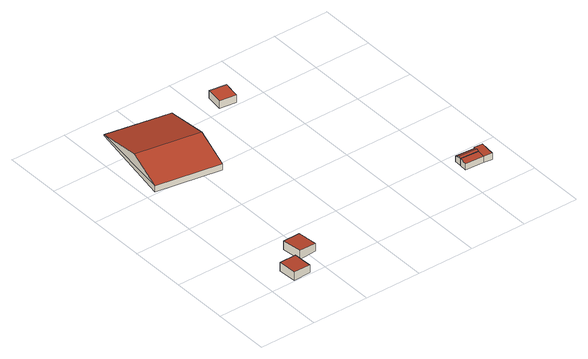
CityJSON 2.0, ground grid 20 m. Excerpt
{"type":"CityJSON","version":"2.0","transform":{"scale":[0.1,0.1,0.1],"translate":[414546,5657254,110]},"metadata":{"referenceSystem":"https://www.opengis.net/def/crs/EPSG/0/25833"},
"CityObjects":{
"building1":{"type":"Building","attributes":{"Dachtyp_tdc":"tdcPolyFlatRoof","Gemeindeschluessel":14612000,"Dachneigung":3.42,"QualitaetDacherkennung":88,"Geometrietyp2DReferenz":"3000","measuredHeight":3.11,"function":"31001_9998","roofType":"2100"},"geometry":[{"type":"Solid","lod":"2","boundaries":[[[[0,1,2,3]],[[1,4,5,2]],[[4,6,7,5]],[[6,0,3,7]],[[6,4,1,0]],[[3,2,5,7]]]],"semantics":{"surfaces":[{"type":"WallSurface"},{"type":"RoofSurface"},{"type":"GroundSurface"}],"values":[[0,0,0,0,1,2]]}}]},
"building2":{"type":"Building","attributes":{"Dachtyp_tdc":"tdcPolyFlatRoof","Gemeindeschluessel":14612000,"Dachneigung":3.89,"QualitaetDacherkennung":81,"Geometrietyp2DReferenz":"3000","measuredHeight":3.22,"function":"31001_9998","roofType":"2100"},"geometry":[{"type":"Solid","lod":"2","boundaries":[[[[8,9,10,11]],[[9,12,13,10]],[[12,14,15,13]],[[14,8,11,15]],[[14,12,9,8]],[[11,10,13,15]]]],"semantics":{"surfaces":[{"type":"WallSurface"},{"type":"RoofSurface"},{"type":"GroundSurface"}],"values":[[0,0,0,0,1,2]]}}]},
"building3":{"type":"Building","attributes":{"Dachtyp_tdc":"tdcGableRoof","Gemeindeschluessel":14612000,"Dachneigung":15.22,"QualitaetDacherkennung":70,"Geometrietyp2DReferenz":"3000","measuredHeight":5.59,"function":"31001_2000","roofType":"3100"},"geometry":[{"type":"Solid","lod":"2","boundaries":[[[[16,17,18,19]],[[17,20,21,18]],[[20,22,23,21]],[[22,16,19,23]],[[20,17,24]],[[16,22,25]],[[17,16,25,24]],[[22,20,24,25]],[[19,18,21,23]]]],"semantics":{"surfaces":[{"type":"WallSurface"},{"type":"RoofSurface"},{"type":"GroundSurface"}],"values":[[0,0,0,0,0,0,1,1,2]]}}]},
"building4":{"type":"Building","attributes":{"Dachtyp_tdc":"tdcPolyFlatRoof","Gemeindeschluessel":14612000,"Dachneigung":0,"QualitaetDacherkennung":61,"Geometrietyp2DReferenz":"3000","measuredHeight":2.78,"function":"31001_2000","roofType":"1000"},"geometry":[{"type":"Solid","lod":"2","boundaries":[[[[26,27,28,29]],[[27,30,31,28]],[[30,32,33,31]],[[32,26,29,33]],[[32,30,27,26]],[[29,28,31,33]]]],"semantics":{"surfaces":[{"type":"WallSurface"},{"type":"RoofSurface"},{"type":"GroundSurface"}],"values":[[0,0,0,0,1,2]]}}]},
"building5":{"type":"Building","attributes":{"Dachtyp_tdc":"tdcPolyFlatRoof","Gemeindeschluessel":14612000,"Dachneigung":7.48,"QualitaetDacherkennung":81,"Geometrietyp2DReferenz":"3000","measuredHeight":2.61,"function":"31001_9998","roofType":"2100"},"geometry":[{"type":"Solid","lod":"2","boundaries":[[[[34,35,36,37]],[[35,38,39,36]],[[38,40,41,39]],[[40,34,37,41]],[[40,38,35,34]],[[37,36,39,41]]]],"semantics":{"surfaces":[{"type":"WallSurface"},{"type":"RoofSurface"},{"type":"GroundSurface"}],"values":[[0,0,0,0,1,2]]}}]},
"building6":{"type":"Building","attributes":{"Dachtyp_tdc":"tdcGableRoof","Gemeindeschluessel":14612000,"Dachneigung":24.36,"QualitaetDacherkennung":79,"Geometrietyp2DReferenz":"3000","measuredHeight":2.94,"function":"31001_9998","roofType":"3100"},"geometry":[{"type":"Solid","lod":"2","boundaries":[[[[42,43,44,45]],[[43,46,37,44]],[[46,47,41,37]],[[47,42,45,41]],[[46,43,48]],[[42,47,49]],[[43,42,49,48]],[[47,46,48,49]],[[45,44,37,41]]]],"semantics":{"surfaces":[{"type":"WallSurface"},{"type":"RoofSurface"},{"type":"GroundSurface"}],"values":[[0,0,0,0,0,0,1,1,2]]}}]},
"building7":{"type":"Building","attributes":{"Dachtyp_tdc":"tdcPolyFlatRoof","Gemeindeschluessel":14612000,"Dachneigung":3.13,"QualitaetDacherkennung":94,"Geometrietyp2DReferenz":"3000","measuredHeight":2.58,"function":"31001_9998","roofType":"2100"},"geometry":[{"type":"Solid","lod":"2","boundaries":[[[[35,50,51,52]],[[50,53,54,51]],[[53,55,56,54]],[[55,57,58,56]],[[57,35,52,58]],[[57,55,53,50,35]],[[52,51,54,56,58]]]],"semantics":{"surfaces":[{"type":"WallSurface"},{"type":"RoofSurface"},{"type":"GroundSurface"}],"values":[[0,0,0,0,0,1,2]]}}]}
},
"vertices":[
[145,3,34],[86,1,37],[86,1,6],[145,3,6],[81,66,37],[81,66,6],[143,70,34],[143,70,6],
[228,80,32],[166,76,36],[166,76,4],[228,80,4],[157,145,36],[157,145,4],[221,150,32],[221,150,4],
[235,536,59],[8,575,59],[8,575,37],[235,536,37],[65,891,41],[65,891,37],[290,850,42],[290,850,37],[32,704,93],[257,664,93],
[420,785,64],[428,845,64],[428,845,36],[420,785,36],[488,836,64],[488,836,36],[479,777,64],[479,777,36],
[875,113,58],[874,88,54],[874,88,32],[875,113,32],[808,92,54],[808,92,32],[810,118,58],[810,118,32],
[811,143,53],[877,138,53],[877,138,32],[811,143,32],[875,113,59],[810,118,59],[876,122,61],[810,126,61],
[875,113,56],[875,113,31],[874,88,31],[877,138,57],[877,138,31],[908,137,57],[908,137,31],[905,85,54],[905,85,31]
]}
